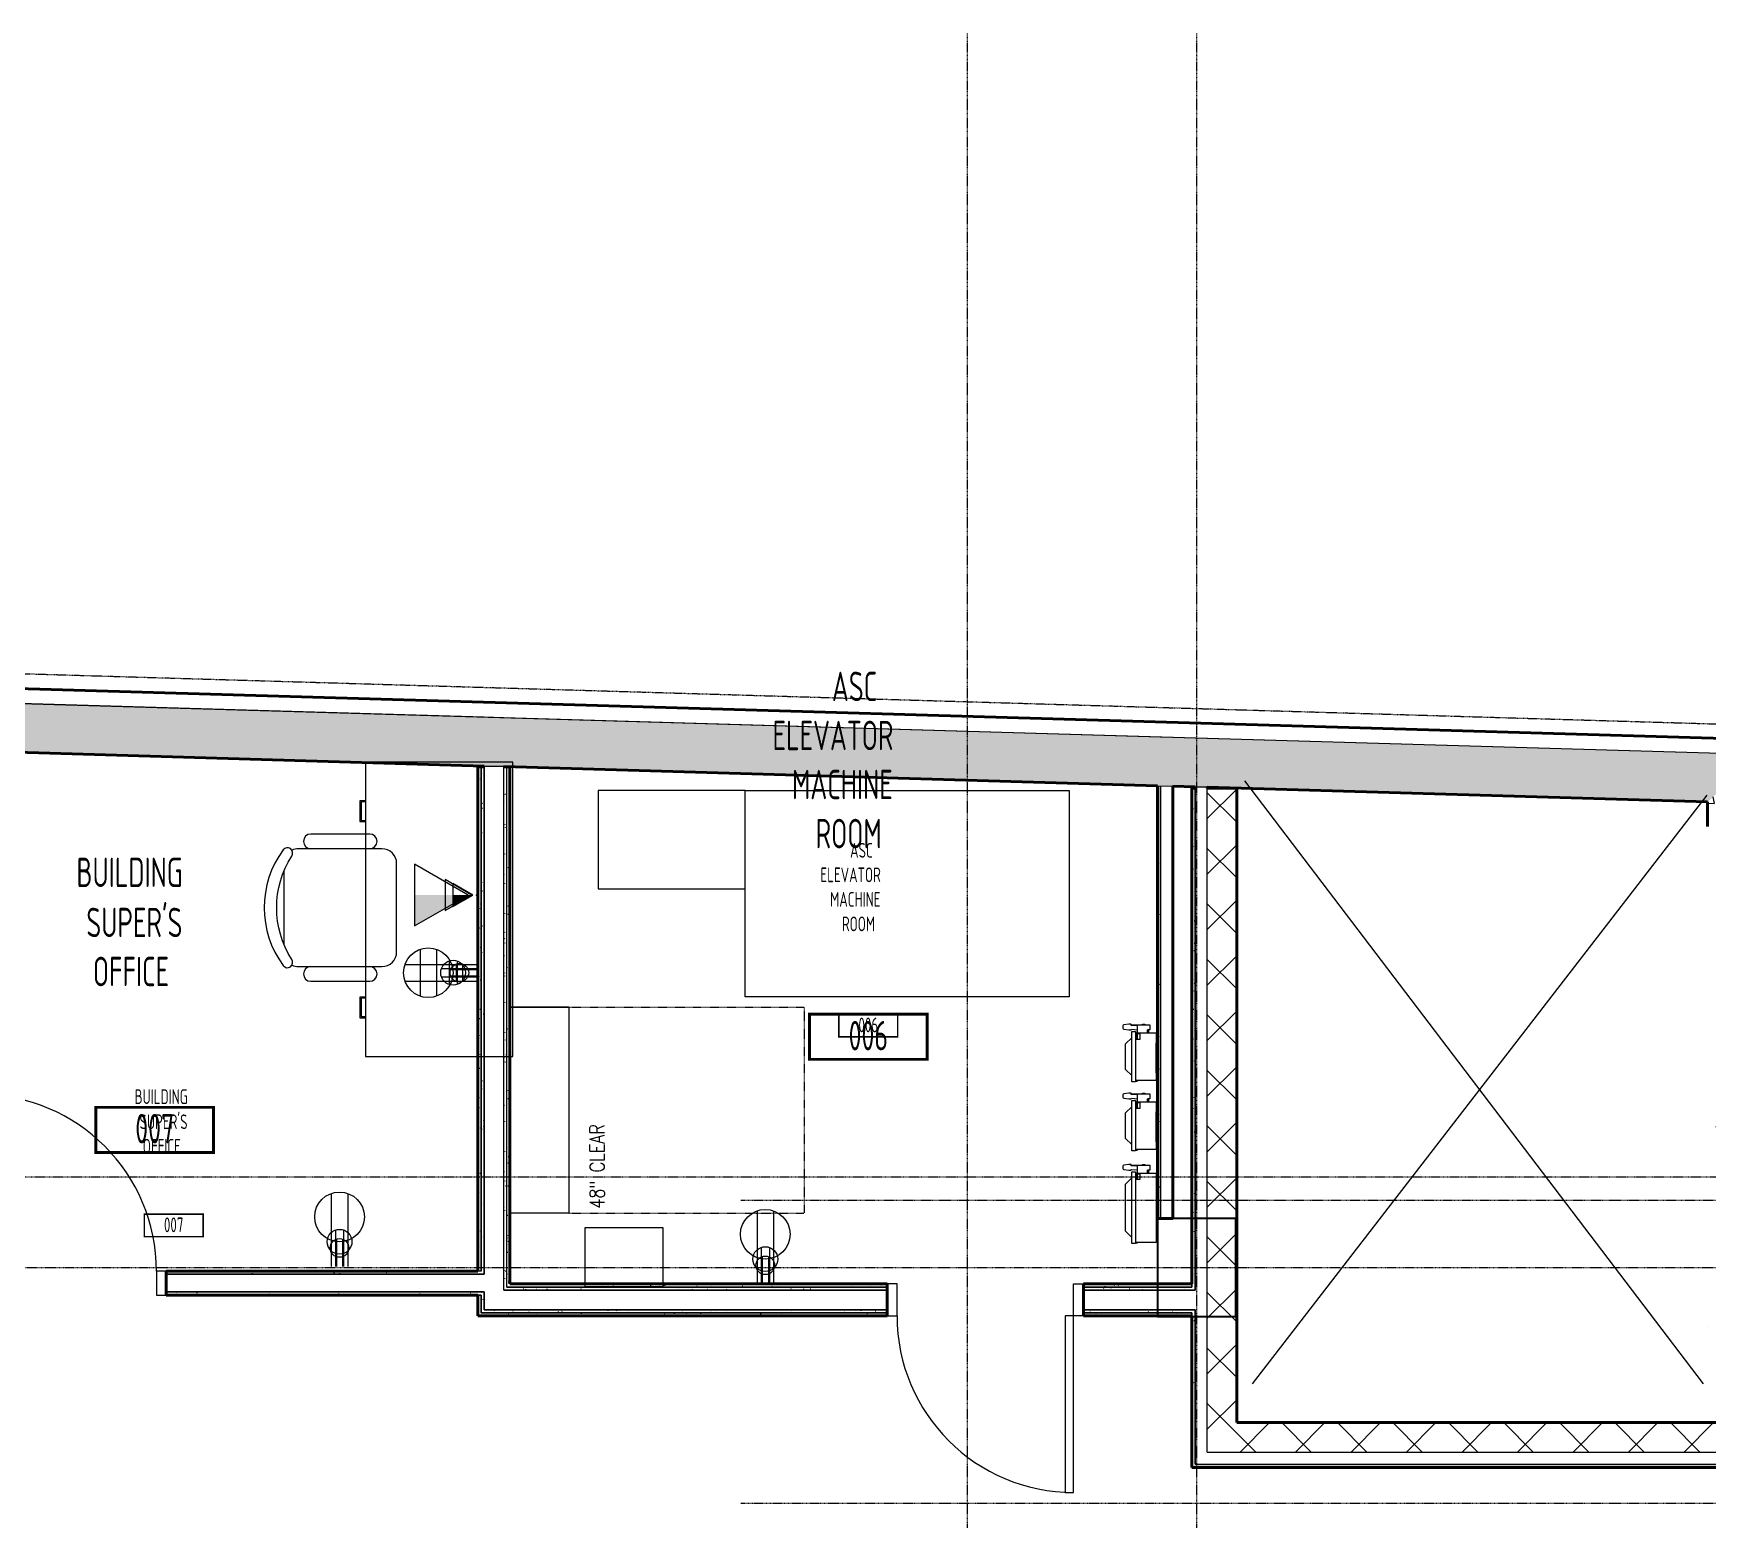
# Model space of a CAD drawing. Header units: inches. Extents: x 0 to 11244, y -13 to 5829.
# Drawn here: x 3841.2 to 4182.5, y 5525.8 to 5828.6 of the extents above; entities that cross this region are included whole.
import ezdxf
from ezdxf.enums import TextEntityAlignment as Align

# ---------------------------------------------------------------- set-up
doc = ezdxf.new("R2010")
doc.units = ezdxf.units.IN
doc.header["$LTSCALE"] = 0.375
doc.header["$MEASUREMENT"] = 0
for name, pattern in [('DASHDOT', [1, 0.5, -0.25, 0, -0.25]), ('HIDDEN', [0.375, 0.25, -0.125]), ('PHANTOM2', [1.25, 0.625, -0.125, 0.125, -0.125, 0.125, -0.125])]:
    doc.linetypes.add(name, pattern=pattern)
for name, color, linetype, lineweight in [('A-Area-Spce-Iden', 8, 'Continuous', 25), ('A-Area-Spce-Iden @ 32', 8, 'Continuous', 25), ('A-Area-Spce-Iden @ 64', 8, 'Continuous', 25), ('A-Wall', 3, 'Continuous', 50), ('E-Comm', 8, 'Continuous', 18), ('E-Comm @ 24', 8, 'Continuous', 18), ('E-Comm @ 32', 8, 'Continuous', 18), ('E-Comm @ 64', 8, 'Continuous', 18), ('E-Wall-Powr', 8, 'Continuous', 18), ('E-Wall-Powr @ 24', 8, 'Continuous', 18), ('E-Wall-Powr @ 32', 8, 'Continuous', 18), ('E-Wall-Powr @ 64', 8, 'Continuous', 18), ('I-Furn', 8, 'Continuous', 18), ('P-Flor-Fixt', 8, 'Continuous', 25), ('S-Cols', 8, 'Continuous', 35)]:
    doc.layers.add(name, color=color, linetype=linetype, lineweight=lineweight)
for name, color, linetype in [('A-Col-Grid', 8, 'PHANTOM2'), ('A-Door', 8, 'Continuous'), ('A-Flor-Strs', 8, 'Continuous'), ('A-Property Line', 8, 'PHANTOM2'), ('G-ANNO-REFR-N', 8, 'Continuous'), ('vda_X', 8, 'HIDDEN')]:
    doc.layers.add(name, color=color, linetype=linetype)
doc.styles.add('S', font='ROMANS.shx', dxfattribs={"width": 0.8})
doc.styles.add('TPDE', font='architxt.shx', dxfattribs={"width": 0.75, "height": 0.09375})
doc.styles.add('TPDE Annotative', font='architxt.shx', dxfattribs={"width": 0.75, "height": 0.09375})
pattern_1 = [(0, (-3428.9355, -5710.221), (0.06, 6), [0.06, -6]), (10, (-3427.0155, -5710.101), (-0.9828006, 5.9192654), [0.06, -6]), (20, (-3428.0955, -5708.781), (-1.9957393, 5.658677), [0.06, -6]), (30, (-3426.7755, -5707.821), (-2.9480385, 5.2261524), [0.06, -6]), (40, (-3428.3355, -5707.461), (-3.810763, 4.634834), [0.06, -6]), (50, (-3427.8555, -5706.021), (-4.5576994, 3.9026883), [0.06, -6]), (60, (-3428.6955, -5704.941), (-5.1661524, 3.0519615), [0.06, -6]), (70, (-3426.7755, -5705.061), (-5.6176345, 2.1085024), [0.06, -6]), (80, (-3425.3355, -5704.821), (-5.8984276, 1.1009775), [0.06, -6]), (90, (-3424.6155, -5706.261), (-6, 0.06), [0.06, -6]), (100, (-3423.4155, -5706.381), (-5.9192654, -0.9828006), [0.06, -6]), (110, (-3423.4155, -5708.541), (-5.658677, -1.9957393), [0.06, -6]), (120, (-3424.4955, -5709.261), (-5.2261524, -2.9480385), [0.06, -6]), (130, (-3426.1755, -5708.901), (-4.634834, -3.810763), [0.06, -6]), (140, (-3425.0955, -5707.821), (-3.9026883, -4.5576994), [0.06, -6]), (150, (-3426.1755, -5706.741), (-3.0519615, -5.1661524), [0.06, -6]), (160, (-3423.6555, -5710.101), (-2.1085024, -5.6176345), [0.06, -6])]
pattern_2 = [(7e-13, (-3428.9355, -5710.221), (0.06, 6), [0.06, -6]), (10, (-3427.0155, -5710.101), (-0.9828006, 5.9192654), [0.06, -6]), (20, (-3428.0955, -5708.781), (-1.9957393, 5.658677), [0.06, -6]), (30, (-3426.7755, -5707.821), (-2.9480385, 5.2261524), [0.06, -6]), (40, (-3428.3355, -5707.461), (-3.810763, 4.634834), [0.06, -6]), (50, (-3427.8555, -5706.021), (-4.5576994, 3.9026883), [0.06, -6]), (60, (-3428.6955, -5704.941), (-5.1661524, 3.0519615), [0.06, -6]), (70, (-3426.7755, -5705.061), (-5.6176345, 2.1085024), [0.06, -6]), (80, (-3425.3355, -5704.821), (-5.8984276, 1.1009775), [0.06, -6]), (90, (-3424.6155, -5706.261), (-6, 0.06), [0.06, -6]), (100, (-3423.4155, -5706.381), (-5.9192654, -0.9828006), [0.06, -6]), (110, (-3423.4155, -5708.541), (-5.658677, -1.9957393), [0.06, -6]), (120, (-3424.4955, -5709.261), (-5.2261524, -2.9480385), [0.06, -6]), (130, (-3426.1755, -5708.901), (-4.634834, -3.810763), [0.06, -6]), (140, (-3425.0955, -5707.821), (-3.9026883, -4.5576994), [0.06, -6]), (150, (-3426.1755, -5706.741), (-3.0519615, -5.1661524), [0.06, -6]), (160, (-3423.6555, -5710.101), (-2.1085024, -5.6176345), [0.06, -6])]
pattern_3 = [(4e-13, (-3428.9355, -5710.221), (0.06, 6), [0.06, -6]), (10, (-3427.0155, -5710.101), (-0.9828006, 5.9192654), [0.06, -6]), (20, (-3428.0955, -5708.781), (-1.9957393, 5.658677), [0.06, -6]), (30, (-3426.7755, -5707.821), (-2.9480385, 5.2261524), [0.06, -6]), (40, (-3428.3355, -5707.461), (-3.810763, 4.634834), [0.06, -6]), (50, (-3427.8555, -5706.021), (-4.5576994, 3.9026883), [0.06, -6]), (60, (-3428.6955, -5704.941), (-5.1661524, 3.0519615), [0.06, -6]), (70, (-3426.7755, -5705.061), (-5.6176345, 2.1085024), [0.06, -6]), (80, (-3425.3355, -5704.821), (-5.8984276, 1.1009775), [0.06, -6]), (90, (-3424.6155, -5706.261), (-6, 0.06), [0.06, -6]), (100, (-3423.4155, -5706.381), (-5.9192654, -0.9828006), [0.06, -6]), (110, (-3423.4155, -5708.541), (-5.658677, -1.9957393), [0.06, -6]), (120, (-3424.4955, -5709.261), (-5.2261524, -2.9480385), [0.06, -6]), (130, (-3426.1755, -5708.901), (-4.634834, -3.810763), [0.06, -6]), (140, (-3425.0955, -5707.821), (-3.9026883, -4.5576994), [0.06, -6]), (150, (-3426.1755, -5706.741), (-3.0519615, -5.1661524), [0.06, -6]), (160, (-3423.6555, -5710.101), (-2.1085024, -5.6176345), [0.06, -6])]

# ---------------------------------------------------------------- blocks, each defined once
blk = doc.blocks.new('*U439')
at = {"linetype": 'ByBlock', "lineweight": -2}
for p, q in [((0.1319, -0.0746), (0.1319, 0.0746)), ((0.1845, -0.0746), (0.1845, 0.0746)), ((0.2328, 0.0263), (0, 0.0263)), ((0.2328, -0.0263), (0, -0.0263))]:
    blk.add_line(p, q, dxfattribs=at)
blk.add_circle((0.1582, 0), 0.0791, dxfattribs=at)
at = {"linetype": 'ByBlock', "lineweight": -2, "style": 'TPDE', "width": 0.75}
blk.add_attdef('TYPE', (0.2901, 0.0453), '', height=0.0938, dxfattribs=at)
blk = doc.blocks.new('*U492')
at = {"layer": 'E-Wall-Powr @ 24', "xscale": 24.00000000000001, "yscale": 24.00000000000001, "zscale": 24.00000000000001, "rotation": 179.9999999999999}
blk.add_blockref('*U439', (3931.82, 5637.22), dxfattribs=at)
at = {"layer": 'E-Wall-Powr @ 32', "xscale": 32.00000000000001, "yscale": 32.00000000000001, "zscale": 32.00000000000001, "rotation": 179.9999999999999}
blk.add_blockref('*U439', (3931.82, 5637.22), dxfattribs=at)
at = {"layer": 'E-Wall-Powr @ 64', "xscale": 64.00000000000003, "yscale": 64.00000000000003, "zscale": 64.00000000000003, "rotation": 179.9999999999999}
blk.add_blockref('*U439', (3931.82, 5637.22), dxfattribs=at)
blk = doc.blocks.new('*U|REF13438')
blk.add_hatch(color=256).paths.add_polyline_path([(0.1946, 0.0986), (0.0237, 0), (0.1946, 0)])
blk.add_lwpolyline([(0.1946, 0.0986), (0.0237, 0), (0.1946, -0.0986)], close=True)
blk.add_point((-0.0075, 0))
at = {"linetype": 'ByBlock', "lineweight": -2, "style": 'TPDE', "width": 0.75}
blk.add_attdef('TYPE', text='', height=0.0938, dxfattribs=at).set_placement((0.2675, 0.0643), align=Align.BOTTOM_LEFT)
blk = doc.blocks.new('*U493')
at = {"layer": 'E-Comm @ 24', "xscale": 24.00000000000001, "yscale": 24.00000000000001, "zscale": 24.00000000000001, "rotation": 179.9999999999999}
blk.add_blockref('*U|REF13438', (3931.34, 5653.06), dxfattribs=at)
at = {"layer": 'E-Comm @ 32', "xscale": 32.00000000000001, "yscale": 32.00000000000001, "zscale": 32.00000000000001, "rotation": 179.9999999999999}
blk.add_blockref('*U|REF13438', (3931.34, 5653.06), dxfattribs=at)
at = {"layer": 'E-Comm @ 64', "xscale": 64.00000000000003, "yscale": 64.00000000000003, "zscale": 64.00000000000003, "rotation": 179.9999999999999}
blk.add_blockref('*U|REF13438', (3931.34, 5653.06), dxfattribs=at)
blk = doc.blocks.new('*U436')
at = {"linetype": 'ByBlock', "lineweight": -2}
for p, q in [((0.2328, 0.0263), (0, 0.0263)), ((0.2328, -0.0263), (0, -0.0263))]:
    blk.add_line(p, q, dxfattribs=at)
blk.add_circle((0.1582, 0), 0.0791, dxfattribs=at)
at = {"linetype": 'ByBlock', "lineweight": -2, "style": 'TPDE', "width": 0.75}
blk.add_attdef('TYPE', (0.2901, 0.0453), '', height=0.0938, dxfattribs=at)
blk = doc.blocks.new('*U494')
at = {"layer": 'E-Wall-Powr @ 24', "xscale": 24.00000000000001, "yscale": 24.00000000000001, "zscale": 24.00000000000001, "rotation": 89.99999999999999}
blk.add_blockref('*U436', (3903.59, 5577.33), dxfattribs=at)
at = {"layer": 'E-Wall-Powr @ 32', "xscale": 32.00000000000001, "yscale": 32.00000000000001, "zscale": 32.00000000000001, "rotation": 89.99999999999999}
blk.add_blockref('*U436', (3903.59, 5577.33), dxfattribs=at)
at = {"layer": 'E-Wall-Powr @ 64', "xscale": 64.00000000000003, "yscale": 64.00000000000003, "zscale": 64.00000000000003, "rotation": 89.99999999999999}
blk.add_blockref('*U436', (3903.59, 5577.33), dxfattribs=at)
blk = doc.blocks.new('*U501')
at = {"layer": 'E-Wall-Powr @ 24', "xscale": 24, "yscale": 24, "zscale": 24, "rotation": 90}
blk.add_blockref('*U436', (3990.39, 5573.79), dxfattribs=at)
at = {"layer": 'E-Wall-Powr @ 32', "xscale": 32, "yscale": 32, "zscale": 32, "rotation": 90}
blk.add_blockref('*U436', (3990.39, 5573.79), dxfattribs=at)
at = {"layer": 'E-Wall-Powr @ 64', "xscale": 64, "yscale": 64, "zscale": 64, "rotation": 90}
blk.add_blockref('*U436', (3990.39, 5573.79), dxfattribs=at)
blk = doc.blocks.new('T23120-00_Cellar PS Layout')
at = {"layer": 'E-Comm', "linetype": 'DASHDOT'}
blk.add_blockref('*U493', (0, 0), dxfattribs=at)
at = {"layer": 'E-Wall-Powr', "linetype": 'DASHDOT'}
for name in ['*U492', '*U494', '*U501']:
    blk.add_blockref(name, (0, 0), dxfattribs=at)
blk = doc.blocks.new('TPDE_Room_Smart_Tag_Basic_P')
at = {"const_width": 0.1}
blk.add_lwpolyline([(-2, -1.531), (2, -1.531), (2, 0), (-2, 0)], close=True, dxfattribs=at)
at = {"linetype": 'ByBlock', "lineweight": -2, "style": 'TPDE', "width": 0.75}
blk.add_attdef('TPDE_ROOM_INFO_OBJECTS:ROOMNAME_001', (-3.685, 0.3), '', height=1, dxfattribs=at)
blk.add_attdef('TPDE_ROOM_INFO_OBJECTS:ROOMNUMBER', text='', height=1, dxfattribs=at).set_placement((0, -1.225), align=Align.CENTER)
blk = doc.blocks.new('*U525')
at = {"layer": 'A-Area-Spce-Iden @ 32', "color": 8, "linetype": 'Continuous', "lineweight": 25}
ref = blk.add_blockref('TPDE_Room_Smart_Tag_Basic_P', (440.6, -122.33), dxfattribs=dict(at, xscale=3, yscale=3, zscale=3))
ref.add_attrib('TPDE_ROOM_INFO_OBJECTS:ROOMNAME_001', 'BUILDING', (432.63, -99.88), dxfattribs={"layer": '0', "linetype": 'ByBlock', "lineweight": -2, "height": 3, "style": 'TPDE Annotative', "width": 0.75})
ref.add_attrib('TPDE_ROOM_INFO_OBJECTS:ROOMNUMBER', '007', dxfattribs={"layer": '0', "linetype": 'ByBlock', "lineweight": -2, "height": 3, "style": 'TPDE Annotative', "width": 0.75}).set_placement((440.6, -126), align=Align.CENTER)
ref.add_attrib('TPDE_ROOM_INFO_OBJECTS:ROOMNAME_002', "SUPER'S", (433.64, -104.99), dxfattribs={"layer": '0', "linetype": 'ByBlock', "lineweight": -2, "height": 3, "style": 'TPDE Annotative', "width": 0.75})
ref.add_attrib('TPDE_ROOM_INFO_OBJECTS:ROOMNAME_003', 'OFFICE', (434.3, -109.99), dxfattribs={"layer": '0', "linetype": 'ByBlock', "lineweight": -2, "height": 3, "style": 'TPDE Annotative', "width": 0.75})
at = {"layer": 'A-Area-Spce-Iden @ 64', "color": 8, "linetype": 'Continuous', "lineweight": 25}
ref = blk.add_blockref('TPDE_Room_Smart_Tag_Basic_P', (436.73, -100.55), dxfattribs=dict(at, xscale=6, yscale=6, zscale=6))
ref.add_attrib('TPDE_ROOM_INFO_OBJECTS:ROOMNAME_001', 'BUILDING', (420.78, -55.66), dxfattribs={"layer": '0', "linetype": 'ByBlock', "lineweight": -2, "height": 6, "style": 'TPDE Annotative', "width": 0.75})
ref.add_attrib('TPDE_ROOM_INFO_OBJECTS:ROOMNUMBER', '007', dxfattribs={"layer": '0', "linetype": 'ByBlock', "lineweight": -2, "height": 6, "style": 'TPDE Annotative', "width": 0.75}).set_placement((436.73, -107.9), align=Align.CENTER)
ref.add_attrib('TPDE_ROOM_INFO_OBJECTS:ROOMNAME_002', "SUPER'S", (422.8, -65.87), dxfattribs={"layer": '0', "linetype": 'ByBlock', "lineweight": -2, "height": 6, "style": 'TPDE Annotative', "width": 0.75})
ref.add_attrib('TPDE_ROOM_INFO_OBJECTS:ROOMNAME_003', 'OFFICE', (424.12, -75.87), dxfattribs={"layer": '0', "linetype": 'ByBlock', "lineweight": -2, "height": 6, "style": 'TPDE Annotative', "width": 0.75})
blk = doc.blocks.new('*U526')
at = {"layer": 'A-Area-Spce-Iden @ 32', "color": 8, "linetype": 'Continuous', "lineweight": 25}
ref = blk.add_blockref('TPDE_Room_Smart_Tag_Basic_P', (582.21, -81.58), dxfattribs=dict(at, xscale=3, yscale=3, zscale=3))
ref.add_attrib('TPDE_ROOM_INFO_OBJECTS:ROOMNAME_001', 'ASC', (578.5, -49.67), dxfattribs={"layer": '0', "linetype": 'ByBlock', "lineweight": -2, "height": 3, "style": 'TPDE Annotative', "width": 0.75})
ref.add_attrib('TPDE_ROOM_INFO_OBJECTS:ROOMNUMBER', '006', dxfattribs={"layer": '0', "linetype": 'ByBlock', "lineweight": -2, "height": 3, "style": 'TPDE Annotative', "width": 0.75}).set_placement((582.21, -85.26), align=Align.CENTER)
ref.add_attrib('TPDE_ROOM_INFO_OBJECTS:ROOMNAME_002', 'ELEVATOR', (572.45, -54.67), dxfattribs={"layer": '0', "linetype": 'ByBlock', "lineweight": -2, "height": 3, "style": 'TPDE Annotative', "width": 0.75})
ref.add_attrib('TPDE_ROOM_INFO_OBJECTS:ROOMNAME_003', 'MACHINE', (574.43, -59.67), dxfattribs={"layer": '0', "linetype": 'ByBlock', "lineweight": -2, "height": 3, "style": 'TPDE Annotative', "width": 0.75})
ref.add_attrib('TPDE_ROOM_INFO_OBJECTS:ROOMNAME_004', 'ROOM', (576.83, -64.67), dxfattribs={"layer": '0', "linetype": 'ByBlock', "lineweight": -2, "height": 3, "style": 'TPDE Annotative', "width": 0.75})
at = {"layer": 'A-Area-Spce-Iden @ 64', "color": 8, "linetype": 'Continuous', "lineweight": 25}
ref = blk.add_blockref('TPDE_Room_Smart_Tag_Basic_P', (582.21, -81.58), dxfattribs=dict(at, xscale=6, yscale=6, zscale=6))
ref.add_attrib('TPDE_ROOM_INFO_OBJECTS:ROOMNAME_001', 'ASC', (574.79, -17.76), dxfattribs={"layer": '0', "linetype": 'ByBlock', "lineweight": -2, "height": 6, "style": 'TPDE Annotative', "width": 0.75})
ref.add_attrib('TPDE_ROOM_INFO_OBJECTS:ROOMNUMBER', '006', dxfattribs={"layer": '0', "linetype": 'ByBlock', "lineweight": -2, "height": 6, "style": 'TPDE Annotative', "width": 0.75}).set_placement((582.21, -88.93), align=Align.CENTER)
ref.add_attrib('TPDE_ROOM_INFO_OBJECTS:ROOMNAME_002', 'ELEVATOR', (562.69, -27.76), dxfattribs={"layer": '0', "linetype": 'ByBlock', "lineweight": -2, "height": 6, "style": 'TPDE Annotative', "width": 0.75})
ref.add_attrib('TPDE_ROOM_INFO_OBJECTS:ROOMNAME_003', 'MACHINE', (566.65, -37.76), dxfattribs={"layer": '0', "linetype": 'ByBlock', "lineweight": -2, "height": 6, "style": 'TPDE Annotative', "width": 0.75})
ref.add_attrib('TPDE_ROOM_INFO_OBJECTS:ROOMNAME_004', 'ROOM', (571.46, -47.76), dxfattribs={"layer": '0', "linetype": 'ByBlock', "lineweight": -2, "height": 6, "style": 'TPDE Annotative', "width": 0.75})
blk = doc.blocks.new('I_FURN_DESK_60X30 BOTH_P')
at = {"linetype": 'ByBlock', "lineweight": -2}
for p, q in [((30.015625, 17.875), (30.015625, 22.125)), ((30.015625, -22.125), (30.015625, -17.875))]:
    blk.add_line(p, q, dxfattribs=at)
blk.add_lwpolyline([(31.140625, 22.125), (30.015625, 22.125), (30, 30), (0, 30), (0, -30), (30, -30), (30.015625, -22.125), (31.140625, -22.125), (31.140625, -17.875), (30.015625, -17.875), (30.015625, 17.875), (31.140625, 17.875)], close=True, dxfattribs=at)
for points in [[(30.015625, 18.125), (30.890625, 18.125), (30.890625, 21.875), (30.015625, 21.875)], [(30.015625, -21.875), (30.890625, -21.875), (30.890625, -18.125), (30.015625, -18.125)]]:
    blk.add_lwpolyline(points, dxfattribs=at)
at = {"layer": 'Defpoints', "linetype": 'ByBlock', "lineweight": -2}
for p in [(0, 30), (30, 0), (0, -30)]:
    blk.add_point(p, dxfattribs=at)
blk = doc.blocks.new('I_FURN_CHAIR_CHAIR 7_P')
at = {"linetype": 'ByBlock', "lineweight": -2}
for p, q in [((5.6, 10.53), (5.6, 10.53)), ((5.6, 10.53), (5.6, 10.53)), ((4, 7.44), (4, -7.44))]:
    blk.add_line(p, q, dxfattribs=at)
for points in [[(21.5, 12, 1), (21.5, 15), (9.5, 15, 1), (9.5, 12)], [(5.67, -11.69, 0.115189), (7, -12), (24, -12, 0.414214), (27, -9), (27, 9, 0.414214), (24, 12), (7, 12, 0.115189), (5.67, 11.69)], [(9.5, -12, 1), (9.5, -15), (21.5, -15, 1), (21.5, -12)]]:
    blk.add_lwpolyline(points, format="xyb", dxfattribs=at)
blk.add_lwpolyline([(3.86, 11.8, 0.326604), (3.86, -11.8, 1), (5.6, -10.53, -0.290756), (5.6, 10.53, 1)], format="xyb", close=True, dxfattribs=at)
at = {"layer": 'Defpoints', "linetype": 'ByBlock', "lineweight": -2}
for p in [(0, 15), (13.5, 0), (27, 0), (0, -15)]:
    blk.add_point(p, dxfattribs=at)
blk = doc.blocks.new('T23120-00-Cellar FFE_1')
at = {"layer": 'I-Furn', "linetype": 'Continuous', "lineweight": 18, "rotation": 180}
blk.add_blockref('I_FURN_DESK_60X30 BOTH_P', (3938.9, 5650.15), dxfattribs=at)
at = {"layer": 'I-Furn', "linetype": 'Continuous', "lineweight": 18}
blk.add_blockref('I_FURN_CHAIR_CHAIR 7_P', (3888.24, 5650.48), dxfattribs=at)
blk = doc.blocks.new('T23120-Lot Boundary')
at = {"layer": 'A-Property Line'}
blk.add_lwpolyline([(4077.55, 4815.74), (3429.18, 4815.74), (3429.18, 5710.34), (5027.69, 5662.9)], close=True, dxfattribs=at)
blk = doc.blocks.new('A$C7a236a31')
at = {"layer": 'A-Wall', "linetype": 'Continuous', "lineweight": 18}
h = blk.add_hatch(dxfattribs=at)
h.set_pattern_fill('CONCRETE_C', color=8, scale=4, style=0, pattern_type=2)
h.set_pattern_definition([(50, (-3429.175, -5710.34), (28.69041, -2.510085), [3, -33]), (355, (-3429.175, -5710.34), (-5.55005, 30.08769), [2.4, -26.4]), (100.4514, (-3426.785, -5710.55), (23.14038, 27.57758), [2.54961, -28.04568]), (46.1842, (-3429.175, -5702.34), (42.68964, -6.62076), [4.5, -49.5]), (96.6356, (-3425.62, -5702.893), (37.3865, 38.96471), [3.8244, -42.06852]), (351.1842, (-3429.175, -5702.34), (37.38648, 38.96474), [3.6, -39.6]), (21, (-3425.175, -5704.34), (23.87628, -16.104756), [3, -33]), (326, (-3425.175, -5704.34), (9.73261, 29.006), [2.4, -26.4]), (71.4514, (-3423.186, -5705.683), (33.6089, 12.90122), [2.54961, -28.04568]), (37.5, (-3429.175, -5710.341), (0.486394, 13.315754), [0, -26.08, 0, -26.8, 0, -26.5]), (7.5, (-3429.175, -5710.341), (10.522781, 15.776468), [0, -15.28, 0, -25.48, 0, -10.1]), (327.5, (-3438.095, -5710.341), (21.352897, -0.902195), [0, -10, 0, -31.2, 0, -41.4]), (317.5, (-3442.095, -5710.341), (23.327447, 4.0042), [0, -13, 0, -20.72, 0, -29.4])])
h.paths.add_polyline_path([(509.14, -31.15), (509.44, -21.15), (388.11, -17.59), (387.81, -27.59)], flags=0)
h.paths.add_polyline_path([(387.81, -27.59), (388.11, -17.59), (100.06, -9.14), (110.06, -19.43)], flags=0)
h.paths.add_polyline_path([(753.31, -38.32), (756.07, -35.73), (753.6, -28.32), (657.62, -25.5), (657.33, -35.5)], flags=0)
h.paths.add_polyline_path([(1187.75, -51.07), (1198.04, -41.37), (957.62, -34.31), (954.76, -41.56), (957.33, -44.3)], flags=0)
h.paths.add_polyline_path([(949.33, -44.07), (954.76, -41.56), (957.62, -34.31), (924.49, -33.34), (924.2, -43.33)], flags=0)
h.paths.add_polyline_path([(924.2, -43.33), (924.49, -33.34), (753.6, -28.32), (756.07, -35.73), (761.31, -38.55)], flags=0)
h.paths.add_polyline_path([(657.33, -35.5), (657.62, -25.5), (641.44, -25.03), (641.14, -35.02)], flags=0)
h.paths.add_polyline_path([(641.14, -35.02), (641.44, -25.03), (509.44, -21.15), (509.14, -31.15)], flags=0)
h = blk.add_hatch(dxfattribs=at)
h.set_pattern_fill('GENERAL_TEXTURE', color=8, scale=6, angle=-360, style=0, pattern_type=2)
h.set_pattern_definition(pattern_2)
h.paths.add_polyline_path([(503.27, -31.15), (502.64, -31.15), (502.64, -133.93), (503.27, -133.93)], flags=0)
h.paths.add_polyline_path([(502.64, -143.05), (503.27, -142.43), (503.27, -138.8), (502.64, -138.8)], flags=0)
h = blk.add_hatch(dxfattribs=at)
h.set_pattern_fill('GENERAL_TEXTURE', color=8, scale=6, angle=-360, style=0, pattern_type=2)
h.set_pattern_definition(pattern_2)
h.paths.add_polyline_path([(503.89, -31.15), (503.27, -31.15), (503.27, -133.93), (503.89, -134.55)], flags=0)
h.paths.add_polyline_path([(503.27, -138.8), (503.27, -142.43), (503.89, -141.8), (503.89, -138.18)], flags=0)
h = blk.add_hatch(dxfattribs=at)
h.set_pattern_fill('GENERAL_TEXTURE', color=8, scale=6, angle=-360, style=0, pattern_type=2)
h.set_pattern_definition(pattern_2)
h.paths.add_polyline_path([(508.52, -31.15), (507.89, -31.15), (507.89, -133.93), (508.52, -133.93)], flags=0)
h.paths.add_polyline_path([(508.52, -133.93), (507.89, -133.93), (507.89, -137.8), (508.52, -137.18)], flags=0)
h = blk.add_hatch(dxfattribs=at)
h.set_pattern_fill('GENERAL_TEXTURE', color=8, scale=6, angle=-360, style=0, pattern_type=2)
h.set_pattern_definition(pattern_2)
h.paths.add_polyline_path([(508.52, -31.15), (508.52, -133.93), (509.14, -133.93), (509.14, -31.15)], flags=0)
h.paths.add_polyline_path([(509.14, -133.93), (508.52, -133.93), (508.52, -137.18), (509.14, -136.55)], flags=0)
h = blk.add_hatch(dxfattribs=at)
h.set_pattern_fill('GENERAL_TEXTURE', color=8, scale=6, style=0, pattern_type=2)
h.set_pattern_definition([(360, (-3428.9355, -5710.221), (0.06, 6), [0.06, -6]), (10, (-3427.0155, -5710.101), (-0.9828006, 5.9192654), [0.06, -6]), (20, (-3428.0955, -5708.781), (-1.9957393, 5.658677), [0.06, -6]), (30, (-3426.7755, -5707.821), (-2.9480385, 5.2261524), [0.06, -6]), (40, (-3428.3355, -5707.461), (-3.810763, 4.634834), [0.06, -6]), (50, (-3427.8555, -5706.021), (-4.5576994, 3.9026883), [0.06, -6]), (60, (-3428.6955, -5704.941), (-5.1661524, 3.0519615), [0.06, -6]), (70, (-3426.7755, -5705.061), (-5.6176345, 2.1085024), [0.06, -6]), (80, (-3425.3355, -5704.821), (-5.8984276, 1.1009775), [0.06, -6]), (90, (-3424.6155, -5706.261), (-6, 0.06), [0.06, -6]), (100, (-3423.4155, -5706.381), (-5.9192654, -0.9828006), [0.06, -6]), (110, (-3423.4155, -5708.541), (-5.658677, -1.9957393), [0.06, -6]), (120, (-3424.4955, -5709.261), (-5.2261524, -2.9480385), [0.06, -6]), (130, (-3426.1755, -5708.901), (-4.634834, -3.810763), [0.06, -6]), (140, (-3425.0955, -5707.821), (-3.9026883, -4.5576994), [0.06, -6]), (150, (-3426.1755, -5706.741), (-3.0519615, -5.1661524), [0.06, -6]), (160, (-3423.6555, -5710.101), (-2.1085024, -5.6176345), [0.06, -6])])
h.paths.add_polyline_path([(641.14, -123.21), (641.77, -123.21), (641.77, -35.04), (641.14, -35.02)], flags=0)
h = blk.add_hatch(dxfattribs=at)
h.set_pattern_fill('GENERAL_TEXTURE', color=8, scale=6, angle=-360, style=0, pattern_type=2)
h.set_pattern_definition([(4e-13, (-3428.9355, -5710.221), (0.06, 6), [0.06, -6]), (10, (-3427.0155, -5710.101), (-0.9828006, 5.9192654), [0.06, -6]), (20, (-3428.0955, -5708.781), (-1.9957393, 5.658677), [0.06, -6]), (30, (-3426.7755, -5707.821), (-2.9480385, 5.2261524), [0.06, -6]), (40, (-3428.3355, -5707.461), (-3.810763, 4.634834), [0.06, -6]), (50, (-3427.8555, -5706.021), (-4.5576994, 3.9026883), [0.06, -6]), (60, (-3428.6955, -5704.941), (-5.1661524, 3.0519615), [0.06, -6]), (70, (-3426.7755, -5705.061), (-5.6176345, 2.1085024), [0.06, -6]), (80, (-3425.3355, -5704.821), (-5.8984276, 1.1009775), [0.06, -6]), (90, (-3424.6155, -5706.261), (-6, 0.06), [0.06, -6]), (100, (-3423.4155, -5706.381), (-5.9192654, -0.9828006), [0.06, -6]), (110, (-3423.4155, -5708.541), (-5.658677, -1.9957393), [0.06, -6]), (120, (-3424.4955, -5709.261), (-5.2261524, -2.9480385), [0.06, -6]), (130, (-3426.1755, -5708.901), (-4.634834, -3.810763), [0.06, -6]), (140, (-3425.0955, -5707.821), (-3.9026883, -4.5576994), [0.06, -6]), (150, (-3426.1755, -5706.741), (-3.0519615, -5.1661524), [0.06, -6]), (160, (-3423.6555, -5710.101), (-2.1085024, -5.6176345), [0.06, -6])])
h.paths.add_polyline_path([(648.2, -35.5), (648.2, -137.18), (648.83, -137.8), (648.83, -35.5)], flags=0)
h.paths.add_polyline_path([(648.2, -142.43), (648.2, -173.93), (648.83, -173.3), (648.83, -141.8)], flags=0)
h = blk.add_hatch(dxfattribs=at)
h.set_pattern_fill('_U', color=8, scale=8, angle=-315, style=0, double=1, pattern_type=0)
h.set_pattern_definition([(45, (-3429.1755, -5710.341), (-5.656854, 5.656854), []), (135, (-3429.1755, -5710.341), (-5.656854, -5.656854), [])])
h.paths.add_polyline_path([(651.33, -35.5), (651.33, -136.55), (657.33, -136.55), (657.33, -35.5)], flags=0)
h.paths.add_polyline_path([(657.33, -136.55), (651.33, -136.55), (651.33, -170.8), (657.33, -164.8)], flags=0)
h = blk.add_hatch(dxfattribs=at)
h.set_pattern_fill('CONCRETE_C', color=8, scale=4, style=0, pattern_type=2)
h.set_pattern_definition([(50, (-3429.175, -5710.34), (28.69041, -2.510085), [3, -33]), (355, (-3429.175, -5710.34), (-5.55005, 30.08769), [2.4, -26.4]), (100.4514, (-3426.785, -5710.55), (23.14038, 27.57758), [2.54961, -28.04568]), (46.1842, (-3429.175, -5702.34), (42.68964, -6.62076), [4.5, -49.5]), (96.6356, (-3425.62, -5702.893), (37.3865, 38.96471), [3.8244, -42.06852]), (351.1842, (-3429.175, -5702.34), (37.38648, 38.96474), [3.6, -39.6]), (21, (-3425.175, -5704.34), (23.87628, -16.104756), [3, -33]), (326, (-3425.175, -5704.34), (9.73261, 29.006), [2.4, -26.4]), (71.4514, (-3423.186, -5705.683), (33.6089, 12.90122), [2.54961, -28.04568]), (37.5, (-3429.175, -5710.341), (0.486394, 13.315754), [0, -26.08, 0, -26.8, 0, -26.5]), (7.5, (-3429.175, -5710.341), (10.522781, 15.776468), [0, -15.28, 0, -25.48, 0, -10.1]), (327.5, (-3438.095, -5710.341), (21.352897, -0.902195), [0, -10, 0, -31.2, 0, -41.4]), (317.5, (-3442.095, -5710.341), (23.327447, 4.0042), [0, -13, 0, -20.72, 0, -29.4])])
h.paths.add_polyline_path([(753.33, -164.8), (761.33, -164.8), (761.31, -43.33), (753.31, -43.33)], flags=0)
h.paths.add_polyline_path([(753.31, -43.33), (761.31, -43.33), (761.31, -38.55), (756.07, -35.73), (753.31, -38.32)], flags=0)
h = blk.add_hatch(dxfattribs=at)
h.set_pattern_fill('GENERAL_TEXTURE', color=8, scale=6, angle=-360, style=0, pattern_type=2)
h.set_pattern_definition(pattern_1)
h.paths.add_polyline_path([(394.89, -133.93), (394.89, -134.55), (399.1, -134.55), (399.1, -133.93)], flags=0)
h.paths.add_polyline_path([(439.1, -133.93), (439.1, -134.55), (503.89, -134.55), (503.27, -133.93)], flags=0)
h = blk.add_hatch(dxfattribs=at)
h.set_pattern_fill('GENERAL_TEXTURE', color=8, scale=6, angle=-360, style=0, pattern_type=2)
h.set_pattern_definition(pattern_1)
h.paths.add_polyline_path([(394.89, -138.18), (394.89, -138.8), (399.1, -138.8), (399.1, -138.18)], flags=0)
h.paths.add_polyline_path([(439.1, -138.18), (439.1, -138.8), (503.27, -138.8), (503.89, -138.18)], flags=0)
h = blk.add_hatch(dxfattribs=at)
h.set_pattern_fill('GENERAL_TEXTURE', color=8, scale=6, angle=-360, style=0, pattern_type=2)
h.set_pattern_definition(pattern_3)
h.paths.add_polyline_path([(508.52, -137.18), (507.89, -137.8), (586.07, -137.8), (586.07, -137.18)], flags=0)
h.paths.add_polyline_path([(626.07, -137.18), (626.07, -137.8), (648.83, -137.8), (648.2, -137.18)], flags=0)
h = blk.add_hatch(dxfattribs=at)
h.set_pattern_fill('GENERAL_TEXTURE', color=8, scale=6, angle=-360, style=0, pattern_type=2)
h.set_pattern_definition(pattern_3)
h.paths.add_polyline_path([(509.14, -136.55), (508.52, -137.18), (586.07, -137.18), (586.07, -136.55)], flags=0)
h.paths.add_polyline_path([(626.07, -136.55), (626.07, -137.18), (648.2, -137.18), (648.2, -136.55)], flags=0)
h = blk.add_hatch(dxfattribs=at)
h.set_pattern_fill('GENERAL_TEXTURE', color=8, scale=6, angle=-360, style=0, pattern_type=2)
h.set_pattern_definition(pattern_3)
h.paths.add_polyline_path([(502.64, -143.05), (586.07, -143.05), (586.07, -142.43), (503.27, -142.43)], flags=0)
h.paths.add_polyline_path([(626.07, -142.43), (626.07, -143.05), (648.2, -143.05), (648.2, -142.43)], flags=0)
h = blk.add_hatch(dxfattribs=at)
h.set_pattern_fill('GENERAL_TEXTURE', color=8, scale=6, angle=-360, style=0, pattern_type=2)
h.set_pattern_definition(pattern_3)
h.paths.add_polyline_path([(503.27, -142.43), (586.07, -142.43), (586.07, -141.8), (503.89, -141.8)], flags=0)
h.paths.add_polyline_path([(626.07, -141.8), (626.07, -142.43), (648.2, -142.43), (648.83, -141.8)], flags=0)
h = blk.add_hatch(dxfattribs=at)
h.set_pattern_fill('_U', color=8, scale=8, angle=45, style=0, double=1, pattern_type=0)
h.set_pattern_definition([(45, (-3429.1755, -5710.341), (-5.656854, 5.656854), []), (135, (-3429.1755, -5710.341), (-5.656854, -5.656854), [])])
h.paths.add_polyline_path([(657.33, -164.8), (651.33, -170.8), (753.33, -170.8), (753.33, -164.8)], flags=0)
h.paths.add_polyline_path([(753.33, -170.8), (795.35, -170.8), (795.35, -164.8), (753.33, -164.8)], flags=0)
h.paths.add_polyline_path([(839.35, -164.8), (839.35, -170.8), (871.35, -170.8), (871.35, -164.8)], flags=0)
h.paths.add_polyline_path([(915.35, -164.8), (915.35, -170.8), (949.39, -170.8), (949.39, -164.8)], flags=0)
h = blk.add_hatch(dxfattribs=at)
h.set_pattern_fill('GENERAL_TEXTURE', color=8, scale=6, style=0, pattern_type=2)
h.set_pattern_definition([(360, (-3428.9355, -5710.221), (0.06, 6), [0.06, -6]), (10, (-3427.0155, -5710.101), (-0.9828006, 5.9192654), [0.06, -6]), (20, (-3428.0955, -5708.781), (-1.9957393, 5.658677), [0.06, -6]), (30, (-3426.7755, -5707.821), (-2.9480385, 5.2261524), [0.06, -6]), (40, (-3428.3355, -5707.461), (-3.810763, 4.634834), [0.06, -6]), (50, (-3427.8555, -5706.021), (-4.5576994, 3.9026883), [0.06, -6]), (60, (-3428.6955, -5704.941), (-5.1661524, 3.0519615), [0.06, -6]), (70, (-3426.7755, -5705.061), (-5.6176345, 2.1085024), [0.06, -6]), (80, (-3425.3355, -5704.821), (-5.8984276, 1.1009775), [0.06, -6]), (90, (-3424.6155, -5706.261), (-6, 0.06), [0.06, -6]), (100, (-3423.4155, -5706.381), (-5.9192654, -0.9828006), [0.06, -6]), (110, (-3423.4155, -5708.541), (-5.658677, -1.9957393), [0.06, -6]), (120, (-3424.4955, -5709.261), (-5.2261524, -2.9480385), [0.06, -6]), (130, (-3426.1755, -5708.901), (-4.634834, -3.810763), [0.06, -6]), (140, (-3425.0955, -5707.821), (-3.9026883, -4.5576994), [0.06, -6]), (150, (-3426.1755, -5706.741), (-3.0519615, -5.1661524), [0.06, -6]), (160, (-3423.6555, -5710.101), (-2.1085024, -5.6176345), [0.06, -6])])
h.paths.add_polyline_path([(648.2, -173.93), (753.33, -173.93), (753.33, -173.3), (648.83, -173.3)], flags=0)
h.paths.add_polyline_path([(753.33, -173.93), (795.35, -173.93), (795.35, -173.3), (753.33, -173.3)], flags=0)
h.paths.add_polyline_path([(839.35, -173.3), (839.35, -173.93), (871.35, -173.93), (871.35, -173.3)], flags=0)
h.paths.add_polyline_path([(915.35, -173.3), (915.35, -173.93), (957.39, -173.93), (957.39, -173.38), (949.39, -173.38), (949.39, -173.3)], flags=0)
at = {"layer": 'A-Col-Grid', "color": 8}
for p, q in [((602.36, 118.3), (602.36, -1005.1)), ((602.36, 118.3), (602.36, -1005.1)), ((602.36, 118.3), (602.36, -1005.1)), ((649.14, 118.3), (649.14, -1005.1)), ((-64.35, -114.68), (836.23, -114.68)), ((556.24, -119.5), (1456.82, -119.5)), ((-64.51, -133.21), (836.06, -133.21)), ((556.24, -181.24), (1456.82, -181.24))]:
    blk.add_line(p, q, dxfattribs=at)
at = {"layer": 'A-Door', "color": 8, "linetype": 'Continuous', "lineweight": -3}
for points in [[(437.1, -138.8), (439.1, -138.8), (439.1, -133.93), (437.1, -133.93)], [(588.07, -136.55), (586.07, -136.55), (586.07, -143.05), (588.07, -143.05)], [(624.07, -136.55), (626.07, -136.55), (626.07, -143.05), (624.07, -143.05)], [(624.07, -143.05), (622.32, -143.05), (622.32, -179.05), (624.07, -179.05)]]:
    blk.add_lwpolyline(points, close=True, dxfattribs=at)
for centre, start, end in [((401.1, -133.93), 0, 90), ((624.07, -143.05), 180, 270)]:
    blk.add_arc(centre, 36, start, end, dxfattribs=at)
at = {"layer": 'A-Flor-Strs', "color": 8, "transparency": 33554687}
for p, q in [((752.47, -156.91), (658.96, -33.98)), ((753.14, -36.91), (660.47, -156.91))]:
    blk.add_line(p, q, dxfattribs=at)
at = {"layer": 'A-Wall', "color": 8, "linetype": 'Continuous', "lineweight": 50}
for p, q in [((1201.13, -38.46), (97.06, -6.05)), ((396.44, -27.84), (503.89, -30.99)), ((502.64, -31.15), (502.64, -133.93)), ((503.89, -31.15), (502.64, -31.15)), ((503.89, -30.99), (503.89, -31.15)), ((507.89, -31.11), (641.14, -35.02)), ((507.89, -31.15), (507.89, -31.11)), ((509.14, -31.15), (507.89, -31.15)), ((509.14, -136.55), (509.14, -31.15)), ((641.14, -35.02), (641.14, -123.21)), ((644.27, -35.11), (648.83, -35.25)), ((644.27, -123.21), (644.27, -35.11)), ((648.83, -35.5), (648.2, -35.5)), ((648.2, -35.5), (648.2, -136.55)), ((648.83, -35.25), (648.83, -35.5)), ((651.33, -35.32), (753.31, -38.32)), ((651.33, -35.5), (651.33, -35.32)), ((657.33, -35.5), (651.33, -35.5)), ((657.33, -164.8), (657.33, -35.5)), ((753.31, -38.32), (753.31, -43.33)), ((641.14, -123.21), (644.27, -123.21)), ((502.64, -133.93), (439.1, -133.93)), ((439.1, -133.93), (439.1, -138.8)), ((439.1, -138.8), (502.64, -138.8)), ((502.64, -138.8), (502.64, -143.05)), ((586.07, -136.55), (509.14, -136.55)), ((586.07, -143.05), (586.07, -136.55)), ((648.2, -136.55), (626.07, -136.55)), ((626.07, -136.55), (626.07, -143.05)), ((502.64, -143.05), (586.07, -143.05)), ((626.07, -143.05), (648.2, -143.05)), ((648.2, -143.05), (648.2, -173.93)), ((795.35, -164.8), (657.33, -164.8)), ((648.2, -173.93), (795.35, -173.93))]:
    blk.add_line(p, q, dxfattribs=at)
at = {"layer": 'A-Wall', "color": 8, "linetype": 'Continuous', "lineweight": 25}
for p, q in [((100.06, -9.14), (1198.04, -41.37)), ((396.31, -17.83), (503.89, -20.99)), ((503.89, -20.99), (507.89, -21.11)), ((507.89, -21.11), (641.77, -25.04)), ((641.77, -25.04), (644.27, -25.11)), ((644.27, -25.11), (648.83, -25.24)), ((648.83, -25.24), (651.33, -25.32)), ((651.33, -25.32), (1198.04, -41.37)), ((503.27, -133.93), (503.27, -31.15)), ((503.27, -31.15), (503.27, -133.93)), ((503.89, -30.99), (507.89, -31.11)), ((507.89, -31.11), (503.89, -30.99)), ((503.89, -134.55), (503.89, -31.15)), ((503.89, -31.15), (503.89, -134.55)), ((507.89, -137.8), (507.89, -31.15)), ((507.89, -137.8), (507.89, -31.15)), ((508.52, -137.18), (508.52, -31.15)), ((508.52, -137.18), (508.52, -31.15)), ((641.14, -35.02), (644.27, -35.11)), ((641.14, -35.02), (644.27, -35.11)), ((641.77, -35.04), (641.77, -123.21)), ((641.77, -123.21), (641.77, -35.04)), ((648.83, -35.25), (651.33, -35.32)), ((651.33, -35.32), (648.83, -35.25)), ((648.83, -137.8), (648.83, -35.5)), ((648.83, -35.5), (648.83, -137.8)), ((651.33, -170.8), (651.33, -35.5)), ((651.33, -170.8), (651.33, -35.5)), ((503.89, -134.55), (439.1, -134.55)), ((439.1, -134.55), (503.89, -134.55)), ((503.27, -133.93), (502.64, -133.93)), ((503.89, -138.18), (439.1, -138.18)), ((439.1, -138.18), (503.89, -138.18)), ((502.64, -138.8), (503.27, -138.8)), ((503.27, -138.8), (502.64, -138.8)), ((503.27, -142.43), (503.27, -138.8)), ((503.27, -138.8), (503.27, -142.43)), ((503.89, -141.8), (503.89, -138.18)), ((503.89, -138.18), (503.89, -141.8)), ((586.07, -137.8), (507.89, -137.8)), ((507.89, -137.8), (586.07, -137.8)), ((586.07, -137.18), (508.52, -137.18)), ((508.52, -137.18), (586.07, -137.18)), ((648.2, -137.18), (626.07, -137.18)), ((626.07, -137.18), (648.2, -137.18)), ((648.83, -137.8), (626.07, -137.8)), ((626.07, -137.8), (648.83, -137.8)), ((648.2, -136.55), (648.2, -137.18)), ((648.2, -137.18), (648.2, -136.55)), ((586.07, -142.43), (503.27, -142.43)), ((503.27, -142.43), (586.07, -142.43)), ((586.07, -141.8), (503.89, -141.8)), ((503.89, -141.8), (586.07, -141.8)), ((648.83, -141.8), (626.07, -141.8)), ((626.07, -141.8), (648.83, -141.8)), ((648.2, -142.43), (626.07, -142.43)), ((626.07, -142.43), (648.2, -142.43)), ((648.2, -142.43), (648.2, -143.05)), ((648.2, -143.05), (648.2, -142.43)), ((648.83, -173.3), (648.83, -141.8)), ((648.83, -141.8), (648.83, -173.3)), ((648.83, -173.3), (795.35, -173.3)), ((648.83, -173.3), (795.35, -173.3)), ((651.33, -170.8), (795.35, -170.8)), ((651.33, -170.8), (795.35, -170.8))]:
    blk.add_line(p, q, dxfattribs=at)
at = {"layer": 'P-Flor-Fixt', "color": 8}
for p, q in [((635.86, -84.64), (635.86, -84.61)), ((636.7, -85.11), (636.7, -85.36)), ((637.08, -85.36), (637.08, -83.72)), ((638.1, -85.36), (638.6, -85.36)), ((640.88, -93.52), (640.88, -87.45)), ((636.94, -95.1), (636.94, -95.36)), ((635.86, -98.7), (635.86, -98.67)), ((637.08, -99.42), (637.08, -97.78)), ((636.7, -99.16), (636.7, -99.42)), ((638.1, -99.42), (638.6, -99.42)), ((640.88, -107.58), (640.88, -101.5)), ((636.94, -109.16), (636.94, -109.41)), ((637.08, -113.94), (637.08, -112.31)), ((635.86, -113.22), (635.86, -113.2)), ((636.7, -113.69), (636.7, -113.94)), ((638.1, -113.94), (638.6, -113.94)), ((636.94, -128.07), (636.94, -128.32))]:
    blk.add_line(p, q, dxfattribs=at)
at = {"layer": 'P-Flor-Fixt', "color": 8, "flags": 128}
for points in [[(557.14, -36.01), (527.14, -36.01), (527.14, -56.01), (557.14, -56.01)], [(623.14, -36.01), (623.14, -78.01), (557.14, -78.01), (557.14, -36.01)], [(635.94, -85.11), (636.7, -85.11), (636.7, -85.36), (636.7, -95.36), (635.94, -95.36)], [(637.61, -86.63), (637.61, -85.6), (636.87, -85.6), (636.87, -86.63)], [(637.03, -86.63), (637.03, -85.6)], [(635.94, -99.16), (636.7, -99.16), (636.7, -99.42), (636.7, -109.41), (635.94, -109.41)], [(637.61, -100.69), (637.61, -99.66), (636.87, -99.66), (636.87, -100.69)], [(637.03, -100.69), (637.03, -99.66)], [(635.94, -113.69), (636.7, -113.69), (636.7, -113.94), (636.7, -128.32), (635.94, -128.32)], [(637.61, -115.22), (637.61, -114.18), (636.87, -114.18), (636.87, -115.22)], [(637.03, -115.22), (637.03, -114.18)], [(524.41, -137.08), (540.41, -137.08), (540.41, -125.08), (524.41, -125.08)]]:
    blk.add_lwpolyline(points, close=True, dxfattribs=at)
for points in [[(509.14, -80.12), (521.14, -80.12), (521.14, -122.12)], [(521.14, -80.12), (509.14, -80.12), (509.14, -122.12)], [(635.82, -83.72), (639.61, -83.72), (639.61, -84.76), (639.36, -84.76), (639.36, -85.36)], [(638.1, -83.72), (638.1, -83.6), (638.6, -83.6), (638.6, -83.72)], [(639.61, -84.76), (639.11, -84.76), (639.11, -85.36), (639.11, -84.76)], [(635.94, -94.09), (634.67, -92.82), (634.67, -87.64), (635.94, -86.37)], [(636.7, -85.36), (640.88, -85.36), (640.88, -95.1), (636.7, -95.1)], [(640.88, -87.28), (641.14, -87.28), (641.14, -85.63), (640.88, -85.63)], [(640.88, -94.83), (641.14, -94.83), (641.14, -93.19), (640.88, -93.19)], [(635.82, -97.78), (639.61, -97.78), (639.61, -98.82), (639.36, -98.82), (639.36, -99.42)], [(638.1, -97.78), (638.1, -97.66), (638.6, -97.66), (638.6, -97.78)], [(639.61, -98.82), (639.11, -98.82), (639.11, -99.42), (639.11, -98.82)], [(635.94, -108.15), (634.67, -106.88), (634.67, -101.69), (635.94, -100.43)], [(636.7, -99.42), (640.88, -99.42), (640.88, -109.16), (636.7, -109.16)], [(640.88, -101.33), (641.14, -101.33), (641.14, -99.69), (640.88, -99.69)], [(640.88, -108.89), (641.14, -108.89), (641.14, -107.24), (640.88, -107.24)], [(635.82, -112.31), (639.61, -112.31), (639.61, -113.35), (639.36, -113.35), (639.36, -113.94)], [(638.1, -112.31), (638.1, -112.18), (638.6, -112.18), (638.6, -112.31)], [(635.94, -127.06), (634.67, -125.79), (634.67, -116.22), (635.94, -114.95)], [(636.7, -113.94), (640.88, -113.94), (640.88, -128.07), (636.7, -128.07)], [(639.61, -113.35), (639.11, -113.35), (639.11, -113.94), (639.11, -113.35)], [(640.88, -115.86), (641.14, -115.86), (641.14, -114.21), (640.88, -114.21)], [(521.14, -122.12), (509.14, -122.12)], [(640.88, -127.8), (641.14, -127.8), (641.14, -126.15), (640.88, -126.15)]]:
    blk.add_lwpolyline(points, dxfattribs=at)
for points in [[(637.08, -83.85), (635.82, -83.85), (635.82, -83.72), (635.82, -83.72, 0.414215), (635.7, -83.6), (635.36, -83.6), (634.28, -83.73, 0.398374), (634.09, -83.93), (634.09, -84.44, 0.398373), (634.28, -84.64), (634.28, -84.64), (635.36, -84.76), (635.74, -84.76, 0.414212), (635.86, -84.64), (635.86, -84.61), (637.08, -84.73)], [(637.08, -97.91), (635.82, -97.91), (635.82, -97.78), (635.82, -97.78, 0.414215), (635.7, -97.66), (635.36, -97.66), (634.28, -97.78, 0.398374), (634.09, -97.98), (634.09, -98.49, 0.398373), (634.28, -98.7), (634.28, -98.7), (635.36, -98.82), (635.74, -98.82, 0.414212), (635.86, -98.7), (635.86, -98.67), (637.08, -98.79)], [(637.08, -112.44), (635.82, -112.44), (635.82, -112.31), (635.82, -112.31, 0.414215), (635.7, -112.18), (635.36, -112.18), (634.28, -112.31, 0.398374), (634.09, -112.51), (634.09, -113.02, 0.398373), (634.28, -113.22), (634.28, -113.22), (635.36, -113.35), (635.74, -113.35, 0.414212), (635.86, -113.22), (635.86, -113.2), (637.08, -113.31)]]:
    blk.add_lwpolyline(points, format="xyb", dxfattribs=at)
at = {"layer": 'S-Cols', "color": 8, "linetype": 'Continuous', "lineweight": 35}
for p, q in [((657.14, -123.21), (641.14, -123.21)), ((641.14, -123.21), (641.14, -143.21)), ((657.14, -143.21), (657.14, -123.21)), ((641.14, -143.21), (657.14, -143.21))]:
    blk.add_line(p, q, dxfattribs=at)
at = {"layer": 'vda_X', "color": 8, "linetype": 'HIDDEN'}
for p, q in [((521.14, -80.12), (569.14, -80.12)), ((569.14, -80.12), (569.14, -122.12)), ((521.14, -122.12), (569.14, -122.12))]:
    blk.add_line(p, q, dxfattribs=at)
at = {"color": 8}
for name in ['T23120-Lot Boundary', 'T23120-00-Cellar FFE_1', 'T23120-00_Cellar PS Layout']:
    blk.add_blockref(name, (-3429.18, -5710.34), dxfattribs=at)
at = {"layer": 'A-Area-Spce-Iden', "linetype": 'DASHDOT'}
for name in ['*U526', '*U525']:
    blk.add_blockref(name, (0, 0), dxfattribs=at)
at = {"layer": 'vda_X', "color": 8, "style": 'S', "width": 0.8}
blk.add_text('48" CLEAR', height=3, rotation=90, dxfattribs=at).set_placement((528.41, -121.21))

msp = doc.modelspace()

# ---------------------------------------------------------------- block references
at = {"layer": 'G-ANNO-REFR-N'}
msp.add_blockref('A$C7a236a31', (3429.18, 5710.34), dxfattribs=at)

doc.saveas('drawing.dxf')
